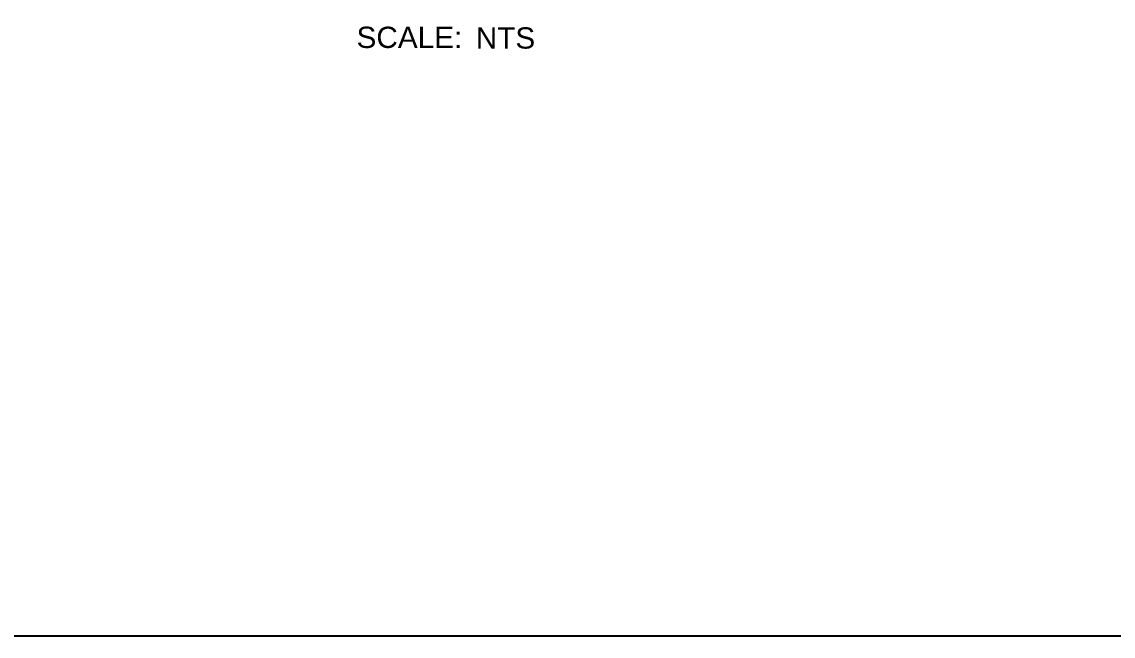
# Model space of a CAD drawing. Header units: feet. Extents: x -12372 to 90117, y -14865 to 4121.
# Drawn here: x 4232 to 4893, y 669 to 1042 of the extents above; entities that cross this region are included whole.
import ezdxf
from ezdxf.enums import TextEntityAlignment as Align

# ---------------------------------------------------------------- set-up
doc = ezdxf.new("R2010")
doc.units = ezdxf.units.FT
doc.header["$MEASUREMENT"] = 0
doc.layers.add('G-ANNO-TEXT', color=1, linetype='Continuous')
doc.layers.add('G-ANNO-TEXT @ 1', color=1, linetype='Continuous')
doc.styles.add('NEI-A', font='arial.ttf')

# ---------------------------------------------------------------- blocks, each defined once
blk = doc.blocks.new('DETAIL_TITLE')
at = {"style": 'NEI-A'}
blk.add_attdef('DETAIL_TITLE_001', (0.9099, -0.4851), '', height=0.2, dxfattribs=at)
at = {"style": 'NEI-A', "flags": 8}
blk.add_attdef('#', text='', height=0.2, dxfattribs=at).set_placement((0.5922, -0.5109), align=Align.MIDDLE_CENTER)
at = {"style": 'NEI-A'}
for tag, p in [('SCALE:', (0.9386, -0.7379)), ('1"_=_', (1.5474, -0.7379))]:
    blk.add_attdef(tag, text='', height=0.1, dxfattribs=at).set_placement(p, align=Align.BOTTOM_LEFT)
blk = doc.blocks.new('*U101')
at = {"layer": 'G-ANNO-TEXT @ 1'}
ref = blk.add_blockref('DETAIL_TITLE', (4313.72, 1181.66), dxfattribs=dict(at, xscale=128.9267043143703, yscale=128.9267043143703, zscale=128.9267043143703))
ref.add_attrib('SCALE:', 'SCALE:', dxfattribs={"layer": '0', "height": 12.893, "style": 'NEI-A'}).set_placement((4434.74, 1038.76), align=Align.TOP_LEFT)
ref.add_attrib('1"_=_', 'NTS', dxfattribs={"layer": '0', "height": 12.893, "style": 'NEI-A'}).set_placement((4506.9, 1038.38), align=Align.TOP_LEFT)

msp = doc.modelspace()

# ---------------------------------------------------------------- linework, layer by layer
msp.add_lwpolyline([(4102.45, 4121.03), (8204.9, 4121.03), (8204.9, 669.44), (4102.45, 669.44)], close=True)

# ---------------------------------------------------------------- block references
at = {"layer": 'G-ANNO-TEXT', "lineweight": 200}
msp.add_blockref('*U101', (0, 0), dxfattribs=at)

doc.saveas('drawing.dxf')
